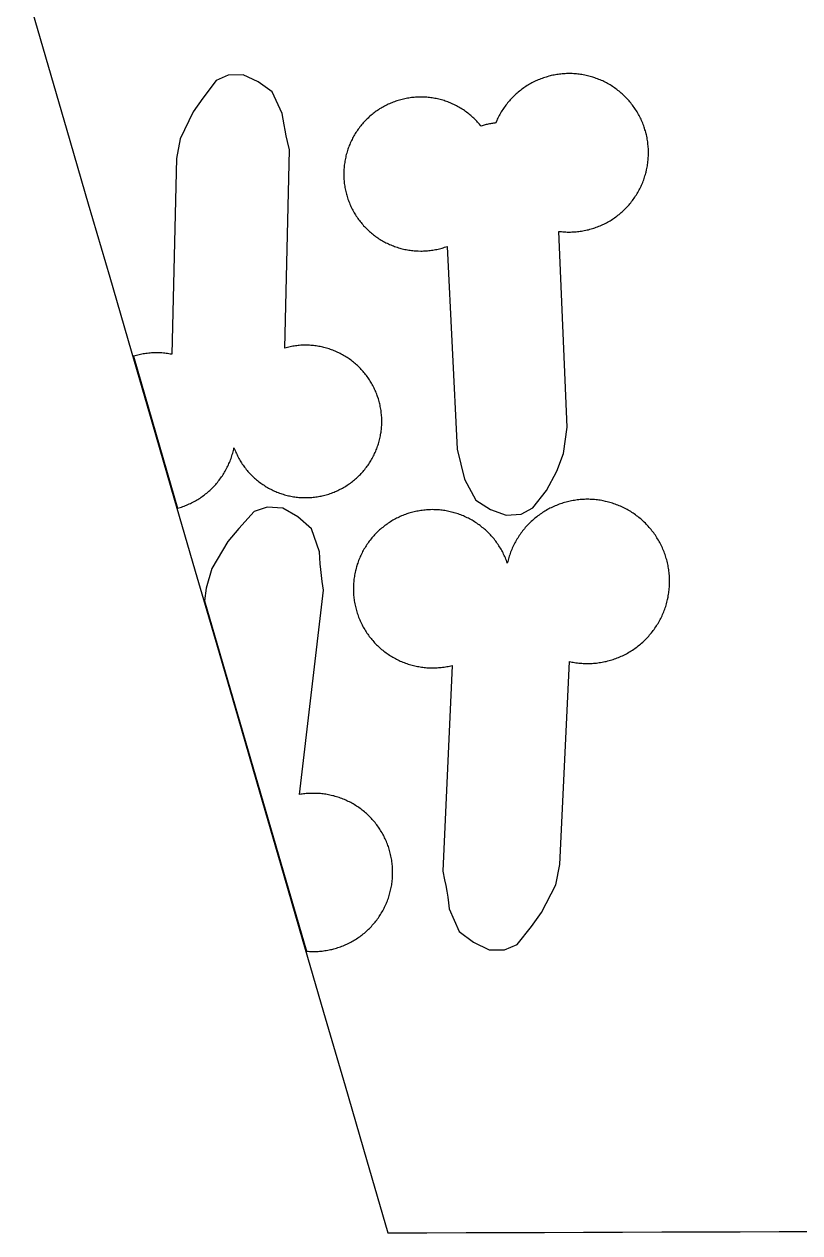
# Model space of a CAD drawing. Extents: x -246 to 246, y -104 to 199.
# Drawn here: x 198.32 to 210.91, y 159.5 to 179.11 of the extents above; entities that cross this region are included whole.
import ezdxf

# ---------------------------------------------------------------- set-up
doc = ezdxf.new("R2010")
doc.units = 0
doc.layers.add('Add_Red', color=1, linetype='Continuous')
doc.layers.add('Outline_Red', color=1, linetype='Continuous')

msp = doc.modelspace()

# ---------------------------------------------------------------- linework, layer by layer
at = {"layer": 'Add_Red'}
for points in [[(205.347, 172.217), (205.467, 171.728), (205.651, 171.39), (205.89, 171.24), (206.144, 171.145), (206.387, 171.164), (206.576, 171.264), (206.796, 171.544), (206.964, 171.86), (207.072, 172.148), (207.131, 172.572), (206.997, 175.752), (207.019, 175.749), (207.042, 175.747), (207.064, 175.745), (207.086, 175.743), (207.109, 175.742), (207.131, 175.741), (207.166, 175.741), (207.188, 175.741), (207.211, 175.742), (207.233, 175.743), (207.255, 175.744), (207.278, 175.746), (207.3, 175.748), (207.322, 175.75), (207.345, 175.753), (207.367, 175.757), (207.389, 175.76), (207.411, 175.764), (207.433, 175.769), (207.455, 175.774), (207.477, 175.779), (207.498, 175.785), (207.52, 175.791), (207.542, 175.797), (207.563, 175.804), (207.584, 175.811), (207.605, 175.818), (207.626, 175.826), (207.647, 175.834), (207.668, 175.843), (207.689, 175.852), (207.709, 175.861), (207.729, 175.871), (207.749, 175.881), (207.769, 175.891), (207.789, 175.902), (207.808, 175.913), (207.828, 175.924), (207.847, 175.936), (207.866, 175.948), (207.885, 175.961), (207.903, 175.973), (207.921, 175.986), (207.939, 176), (207.957, 176.013), (207.975, 176.027), (207.992, 176.042), (208.009, 176.056), (208.026, 176.071), (208.042, 176.086), (208.059, 176.102), (208.075, 176.117), (208.09, 176.133), (208.106, 176.15), (208.121, 176.166), (208.136, 176.183), (208.151, 176.2), (208.165, 176.217), (208.179, 176.235), (208.192, 176.253), (208.206, 176.271), (208.219, 176.289), (208.231, 176.308), (208.244, 176.326), (208.256, 176.345), (208.268, 176.364), (208.279, 176.384), (208.29, 176.403), (208.301, 176.423), (208.311, 176.443), (208.321, 176.463), (208.331, 176.483), (208.34, 176.504), (208.349, 176.524), (208.358, 176.545), (208.366, 176.566), (208.374, 176.587), (208.381, 176.608), (208.388, 176.629), (208.395, 176.651), (208.401, 176.672), (208.407, 176.694), (208.413, 176.715), (208.421, 176.75), (208.426, 176.772), (208.43, 176.794), (208.434, 176.817), (208.438, 176.839), (208.441, 176.861), (208.443, 176.883), (208.446, 176.906), (208.448, 176.928), (208.449, 176.95), (208.45, 176.973), (208.451, 176.995), (208.451, 177.026), (208.451, 177.049), (208.451, 177.071), (208.45, 177.094), (208.448, 177.116), (208.446, 177.139), (208.444, 177.161), (208.442, 177.183), (208.439, 177.205), (208.435, 177.228), (208.432, 177.25), (208.428, 177.272), (208.423, 177.294), (208.418, 177.316), (208.413, 177.337), (208.407, 177.359), (208.401, 177.381), (208.395, 177.402), (208.388, 177.424), (208.381, 177.445), (208.374, 177.466), (208.366, 177.487), (208.358, 177.508), (208.349, 177.529), (208.34, 177.549), (208.331, 177.57), (208.321, 177.59), (208.311, 177.61), (208.301, 177.63), (208.29, 177.65), (208.279, 177.669), (208.268, 177.689), (208.256, 177.708), (208.244, 177.727), (208.231, 177.745), (208.219, 177.764), (208.206, 177.782), (208.192, 177.8), (208.179, 177.818), (208.165, 177.836), (208.151, 177.853), (208.136, 177.87), (208.121, 177.887), (208.106, 177.903), (208.09, 177.92), (208.075, 177.936), (208.059, 177.951), (208.042, 177.967), (208.026, 177.982), (208.009, 177.997), (207.992, 178.011), (207.975, 178.026), (207.957, 178.04), (207.939, 178.053), (207.921, 178.067), (207.903, 178.08), (207.885, 178.092), (207.866, 178.105), (207.847, 178.117), (207.828, 178.128), (207.808, 178.14), (207.789, 178.151), (207.769, 178.162), (207.749, 178.172), (207.729, 178.182), (207.709, 178.192), (207.689, 178.201), (207.668, 178.21), (207.647, 178.218), (207.626, 178.227), (207.605, 178.235), (207.584, 178.242), (207.547, 178.254), (207.526, 178.261), (207.504, 178.267), (207.482, 178.272), (207.461, 178.278), (207.439, 178.283), (207.417, 178.287), (207.395, 178.292), (207.373, 178.295), (207.35, 178.299), (207.328, 178.302), (207.306, 178.304), (207.284, 178.307), (207.261, 178.309), (207.239, 178.31), (207.216, 178.311), (207.194, 178.312), (207.166, 178.312), (207.143, 178.312), (207.121, 178.311), (207.098, 178.31), (207.076, 178.309), (207.054, 178.307), (207.031, 178.305), (207.009, 178.302), (206.987, 178.3), (206.965, 178.296), (206.942, 178.293), (206.92, 178.288), (206.898, 178.284), (206.876, 178.279), (206.855, 178.274), (206.833, 178.268), (206.811, 178.262), (206.79, 178.256), (206.768, 178.249), (206.747, 178.242), (206.726, 178.235), (206.705, 178.227), (206.684, 178.218), (206.663, 178.21), (206.643, 178.201), (206.622, 178.192), (206.602, 178.182), (206.582, 178.172), (206.562, 178.162), (206.542, 178.151), (206.523, 178.14), (206.504, 178.128), (206.484, 178.117), (206.465, 178.105), (206.447, 178.092), (206.428, 178.08), (206.41, 178.067), (206.392, 178.053), (206.374, 178.04), (206.357, 178.026), (206.339, 178.011), (206.322, 177.997), (206.305, 177.982), (206.289, 177.967), (206.273, 177.951), (206.257, 177.936), (206.241, 177.92), (206.225, 177.903), (206.21, 177.887), (206.195, 177.87), (206.181, 177.853), (206.167, 177.836), (206.153, 177.818), (206.139, 177.8), (206.126, 177.782), (206.113, 177.764), (206.1, 177.745), (206.087, 177.727), (206.075, 177.708), (206.064, 177.689), (206.052, 177.669), (206.041, 177.65), (206.031, 177.63), (206.02, 177.61), (206.01, 177.59), (206, 177.57), (205.991, 177.549), (205.975, 177.511), (205.957, 177.509), (205.94, 177.507), (205.923, 177.504), (205.905, 177.502), (205.888, 177.499), (205.871, 177.495), (205.854, 177.492), (205.837, 177.488), (205.82, 177.484), (205.803, 177.479), (205.786, 177.475), (205.769, 177.47), (205.737, 177.459), (205.723, 177.476), (205.709, 177.493), (205.695, 177.509), (205.68, 177.525), (205.665, 177.541), (205.65, 177.557), (205.635, 177.572), (205.619, 177.587), (205.603, 177.602), (205.587, 177.617), (205.571, 177.631), (205.554, 177.645), (205.537, 177.659), (205.52, 177.672), (205.502, 177.686), (205.485, 177.698), (205.467, 177.711), (205.449, 177.723), (205.431, 177.735), (205.412, 177.747), (205.393, 177.758), (205.375, 177.769), (205.355, 177.779), (205.336, 177.79), (205.317, 177.8), (205.297, 177.809), (205.277, 177.818), (205.258, 177.827), (205.237, 177.836), (205.217, 177.844), (205.197, 177.852), (205.176, 177.859), (205.156, 177.866), (205.135, 177.873), (205.114, 177.879), (205.093, 177.885), (205.072, 177.891), (205.051, 177.896), (205.03, 177.901), (205.008, 177.906), (204.987, 177.91), (204.966, 177.914), (204.944, 177.917), (204.922, 177.92), (204.901, 177.923), (204.879, 177.925), (204.857, 177.927), (204.836, 177.929), (204.814, 177.93), (204.792, 177.931), (204.759, 177.931), (204.737, 177.931), (204.715, 177.93), (204.693, 177.929), (204.671, 177.928), (204.65, 177.926), (204.628, 177.924), (204.606, 177.922), (204.585, 177.919), (204.563, 177.916), (204.542, 177.912), (204.52, 177.908), (204.499, 177.904), (204.477, 177.899), (204.456, 177.894), (204.435, 177.889), (204.414, 177.883), (204.393, 177.877), (204.372, 177.87), (204.352, 177.863), (204.331, 177.856), (204.311, 177.848), (204.29, 177.84), (204.27, 177.832), (204.25, 177.823), (204.23, 177.814), (204.211, 177.805), (204.191, 177.795), (204.172, 177.785), (204.153, 177.774), (204.134, 177.764), (204.115, 177.753), (204.091, 177.738), (204.073, 177.726), (204.055, 177.714), (204.037, 177.702), (204.019, 177.689), (204.002, 177.676), (203.985, 177.663), (203.968, 177.649), (203.951, 177.635), (203.934, 177.621), (203.918, 177.606), (203.902, 177.591), (203.886, 177.576), (203.871, 177.561), (203.856, 177.545), (203.841, 177.529), (203.826, 177.513), (203.812, 177.497), (203.798, 177.48), (203.784, 177.463), (203.77, 177.446), (203.757, 177.429), (203.744, 177.411), (203.732, 177.393), (203.719, 177.375), (203.707, 177.357), (203.696, 177.339), (203.684, 177.32), (203.673, 177.301), (203.663, 177.282), (203.653, 177.263), (203.643, 177.244), (203.633, 177.224), (203.624, 177.204), (203.615, 177.184), (203.606, 177.164), (203.598, 177.144), (203.59, 177.124), (203.582, 177.103), (203.575, 177.083), (203.568, 177.062), (203.562, 177.041), (203.556, 177.02), (203.55, 176.999), (203.545, 176.978), (203.54, 176.957), (203.535, 176.936), (203.531, 176.914), (203.527, 176.893), (203.524, 176.871), (203.52, 176.85), (203.518, 176.828), (203.515, 176.806), (203.513, 176.785), (203.512, 176.763), (203.51, 176.741), (203.51, 176.719), (203.509, 176.682), (203.509, 176.66), (203.51, 176.638), (203.511, 176.616), (203.512, 176.595), (203.514, 176.573), (203.516, 176.551), (203.518, 176.529), (203.521, 176.508), (203.524, 176.486), (203.528, 176.465), (203.532, 176.443), (203.536, 176.422), (203.541, 176.401), (203.546, 176.379), (203.552, 176.358), (203.557, 176.337), (203.564, 176.316), (203.57, 176.296), (203.577, 176.275), (203.584, 176.254), (203.592, 176.234), (203.6, 176.214), (203.608, 176.193), (203.617, 176.173), (203.626, 176.154), (203.636, 176.132), (203.646, 176.113), (203.656, 176.093), (203.667, 176.074), (203.677, 176.055), (203.688, 176.037), (203.7, 176.018), (203.712, 176), (203.724, 175.981), (203.736, 175.963), (203.749, 175.946), (203.762, 175.928), (203.775, 175.911), (203.789, 175.894), (203.803, 175.877), (203.817, 175.861), (203.831, 175.844), (203.846, 175.828), (203.861, 175.812), (203.876, 175.797), (203.892, 175.782), (203.908, 175.767), (203.924, 175.752), (203.94, 175.737), (203.957, 175.723), (203.974, 175.709), (203.991, 175.696), (204.008, 175.683), (204.026, 175.67), (204.043, 175.657), (204.061, 175.645), (204.08, 175.633), (204.098, 175.621), (204.117, 175.61), (204.135, 175.599), (204.154, 175.588), (204.174, 175.578), (204.193, 175.568), (204.212, 175.558), (204.232, 175.548), (204.252, 175.539), (204.272, 175.531), (204.292, 175.522), (204.313, 175.515), (204.333, 175.507), (204.354, 175.5), (204.374, 175.493), (204.395, 175.486), (204.416, 175.48), (204.437, 175.474), (204.458, 175.469), (204.479, 175.464), (204.501, 175.459), (204.522, 175.455), (204.543, 175.451), (204.565, 175.447), (204.586, 175.444), (204.608, 175.441), (204.63, 175.439), (204.652, 175.437), (204.673, 175.435), (204.695, 175.434), (204.717, 175.433), (204.759, 175.432), (204.78, 175.432), (204.802, 175.433), (204.824, 175.434), (204.846, 175.435), (204.867, 175.437), (204.889, 175.439), (204.911, 175.442), (204.932, 175.444), (204.954, 175.448), (204.976, 175.451), (204.997, 175.455), (205.018, 175.459), (205.04, 175.464), (205.061, 175.469), (205.082, 175.475), (205.103, 175.481), (205.124, 175.487), (205.145, 175.493), (205.184, 175.507), (205.184, 175.507), (205.347, 172.217)], [(200.833, 171.265), (200.854, 171.271), (200.876, 171.278), (200.897, 171.285), (200.918, 171.293), (200.939, 171.301), (200.96, 171.309), (200.98, 171.318), (201.001, 171.327), (201.021, 171.336), (201.041, 171.346), (201.061, 171.356), (201.081, 171.367), (201.101, 171.378), (201.12, 171.389), (201.139, 171.4), (201.158, 171.412), (201.177, 171.424), (201.196, 171.437), (201.214, 171.45), (201.232, 171.463), (201.25, 171.476), (201.268, 171.49), (201.285, 171.504), (201.303, 171.519), (201.32, 171.533), (201.336, 171.548), (201.353, 171.564), (201.369, 171.579), (201.385, 171.595), (201.4, 171.611), (201.416, 171.627), (201.431, 171.644), (201.445, 171.661), (201.46, 171.678), (201.474, 171.696), (201.488, 171.713), (201.501, 171.731), (201.514, 171.749), (201.527, 171.768), (201.54, 171.786), (201.552, 171.805), (201.564, 171.824), (201.576, 171.843), (201.587, 171.862), (201.598, 171.882), (201.608, 171.902), (201.618, 171.922), (201.628, 171.942), (201.638, 171.962), (201.647, 171.983), (201.656, 172.003), (201.664, 172.024), (201.672, 172.045), (201.68, 172.066), (201.687, 172.087), (201.694, 172.108), (201.701, 172.13), (201.707, 172.151), (201.713, 172.173), (201.718, 172.195), (201.723, 172.217), (201.728, 172.239), (201.741, 172.204), (201.75, 172.184), (201.758, 172.164), (201.767, 172.144), (201.777, 172.125), (201.786, 172.106), (201.796, 172.086), (201.807, 172.067), (201.817, 172.049), (201.828, 172.03), (201.839, 172.012), (201.851, 171.993), (201.863, 171.975), (201.875, 171.958), (201.888, 171.94), (201.901, 171.923), (201.914, 171.906), (201.927, 171.889), (201.941, 171.872), (201.955, 171.856), (201.969, 171.839), (201.984, 171.824), (201.999, 171.808), (202.014, 171.793), (202.029, 171.777), (202.045, 171.763), (202.061, 171.748), (202.077, 171.734), (202.093, 171.72), (202.11, 171.706), (202.127, 171.692), (202.144, 171.679), (202.161, 171.666), (202.179, 171.654), (202.197, 171.642), (202.215, 171.63), (202.233, 171.618), (202.251, 171.607), (202.27, 171.596), (202.289, 171.585), (202.308, 171.575), (202.327, 171.565), (202.346, 171.555), (202.366, 171.546), (202.385, 171.537), (202.405, 171.529), (202.425, 171.52), (202.445, 171.512), (202.465, 171.505), (202.486, 171.498), (202.506, 171.491), (202.527, 171.484), (202.547, 171.478), (202.568, 171.472), (202.589, 171.467), (202.61, 171.462), (202.631, 171.457), (202.652, 171.453), (202.674, 171.449), (202.695, 171.445), (202.716, 171.442), (202.738, 171.439), (202.759, 171.437), (202.781, 171.435), (202.802, 171.433), (202.824, 171.432), (202.845, 171.431), (202.867, 171.43), (202.888, 171.43), (202.926, 171.431), (202.947, 171.432), (202.969, 171.433), (202.991, 171.434), (203.012, 171.436), (203.034, 171.439), (203.055, 171.441), (203.076, 171.445), (203.098, 171.448), (203.119, 171.452), (203.14, 171.456), (203.161, 171.461), (203.182, 171.466), (203.203, 171.471), (203.224, 171.477), (203.245, 171.483), (203.265, 171.489), (203.286, 171.496), (203.312, 171.505), (203.332, 171.512), (203.352, 171.52), (203.372, 171.529), (203.392, 171.537), (203.411, 171.546), (203.431, 171.555), (203.45, 171.565), (203.469, 171.575), (203.488, 171.585), (203.507, 171.596), (203.526, 171.607), (203.544, 171.618), (203.562, 171.63), (203.58, 171.642), (203.598, 171.654), (203.616, 171.666), (203.633, 171.679), (203.65, 171.692), (203.667, 171.706), (203.684, 171.72), (203.7, 171.734), (203.716, 171.748), (203.732, 171.763), (203.748, 171.777), (203.763, 171.793), (203.778, 171.808), (203.793, 171.824), (203.808, 171.839), (203.822, 171.856), (203.836, 171.872), (203.85, 171.889), (203.863, 171.906), (203.876, 171.923), (203.889, 171.94), (203.902, 171.958), (203.914, 171.975), (203.926, 171.993), (203.938, 172.012), (203.949, 172.03), (203.96, 172.049), (203.97, 172.067), (203.981, 172.086), (203.991, 172.106), (204, 172.125), (204.01, 172.144), (204.019, 172.164), (204.027, 172.184), (204.035, 172.204), (204.043, 172.224), (204.051, 172.244), (204.058, 172.264), (204.065, 172.285), (204.071, 172.306), (204.078, 172.326), (204.083, 172.347), (204.089, 172.368), (204.094, 172.389), (204.098, 172.41), (204.103, 172.431), (204.107, 172.452), (204.11, 172.474), (204.113, 172.495), (204.116, 172.516), (204.119, 172.538), (204.121, 172.559), (204.123, 172.581), (204.124, 172.602), (204.125, 172.624), (204.125, 172.646), (204.126, 172.667), (204.125, 172.693), (204.125, 172.715), (204.124, 172.736), (204.122, 172.758), (204.12, 172.779), (204.118, 172.801), (204.116, 172.822), (204.113, 172.844), (204.11, 172.865), (204.106, 172.886), (204.102, 172.907), (204.098, 172.929), (204.093, 172.95), (204.088, 172.971), (204.082, 172.991), (204.076, 173.012), (204.07, 173.033), (204.058, 173.07), (204.051, 173.09), (204.043, 173.111), (204.035, 173.131), (204.027, 173.151), (204.019, 173.17), (204.01, 173.19), (204, 173.209), (203.991, 173.229), (203.981, 173.248), (203.97, 173.267), (203.96, 173.286), (203.949, 173.304), (203.938, 173.323), (203.926, 173.341), (203.914, 173.359), (203.902, 173.377), (203.889, 173.394), (203.876, 173.412), (203.863, 173.429), (203.85, 173.446), (203.836, 173.462), (203.822, 173.479), (203.808, 173.495), (203.793, 173.511), (203.778, 173.527), (203.763, 173.542), (203.748, 173.557), (203.732, 173.572), (203.716, 173.587), (203.7, 173.601), (203.684, 173.615), (203.667, 173.629), (203.65, 173.642), (203.633, 173.655), (203.616, 173.668), (203.598, 173.681), (203.58, 173.693), (203.562, 173.705), (203.544, 173.716), (203.526, 173.728), (203.507, 173.739), (203.488, 173.749), (203.469, 173.759), (203.45, 173.769), (203.431, 173.779), (203.411, 173.788), (203.392, 173.797), (203.372, 173.806), (203.352, 173.814), (203.332, 173.822), (203.312, 173.83), (203.291, 173.837), (203.271, 173.844), (203.25, 173.85), (203.229, 173.856), (203.209, 173.862), (203.188, 173.868), (203.167, 173.873), (203.146, 173.877), (203.125, 173.882), (203.103, 173.885), (203.082, 173.889), (203.061, 173.892), (203.039, 173.895), (203.018, 173.897), (202.996, 173.9), (202.975, 173.901), (202.953, 173.903), (202.932, 173.903), (202.91, 173.904), (202.888, 173.904), (202.853, 173.904), (202.831, 173.903), (202.81, 173.902), (202.788, 173.9), (202.767, 173.898), (202.745, 173.896), (202.724, 173.893), (202.702, 173.89), (202.681, 173.887), (202.66, 173.883), (202.639, 173.879), (202.617, 173.874), (202.596, 173.869), (202.575, 173.864), (202.555, 173.858), (202.627, 177.077), (202.595, 177.212), (202.575, 177.302), (202.557, 177.392), (202.54, 177.483), (202.525, 177.574), (202.512, 177.666), (202.35, 178.015), (202.122, 178.18), (201.875, 178.292), (201.632, 178.289), (201.437, 178.202), (201.222, 177.912), (201.068, 177.692), (200.856, 177.252), (200.798, 176.934), (200.722, 173.756), (200.693, 173.761), (200.671, 173.765), (200.649, 173.768), (200.626, 173.771), (200.604, 173.774), (200.582, 173.776), (200.56, 173.778), (200.537, 173.779), (200.515, 173.78), (200.492, 173.78), (200.47, 173.781), (200.434, 173.78), (200.412, 173.779), (200.389, 173.778), (200.367, 173.777), (200.345, 173.775), (200.322, 173.772), (200.3, 173.769), (200.278, 173.766), (200.256, 173.763), (200.234, 173.759), (200.212, 173.754), (200.19, 173.75), (200.168, 173.745), (200.146, 173.739), (200.125, 173.733), (200.103, 173.727), (200.096, 173.725), (200.813, 171.259), (200.833, 171.265)], [(203.048, 164.064), (203.07, 164.065), (203.093, 164.066), (203.115, 164.068), (203.138, 164.07), (203.16, 164.072), (203.182, 164.075), (203.204, 164.078), (203.226, 164.081), (203.248, 164.085), (203.27, 164.089), (203.292, 164.094), (203.314, 164.099), (203.35, 164.108), (203.372, 164.114), (203.393, 164.12), (203.415, 164.127), (203.436, 164.134), (203.457, 164.141), (203.478, 164.149), (203.499, 164.158), (203.52, 164.166), (203.54, 164.175), (203.561, 164.184), (203.581, 164.194), (203.601, 164.204), (203.621, 164.214), (203.64, 164.225), (203.66, 164.236), (203.679, 164.247), (203.698, 164.259), (203.717, 164.271), (203.736, 164.284), (203.754, 164.296), (203.773, 164.309), (203.791, 164.323), (203.808, 164.336), (203.826, 164.35), (203.843, 164.364), (203.86, 164.379), (203.877, 164.394), (203.894, 164.409), (203.91, 164.424), (203.926, 164.44), (203.941, 164.456), (203.957, 164.472), (203.972, 164.489), (203.987, 164.506), (204.001, 164.523), (204.016, 164.54), (204.03, 164.557), (204.043, 164.575), (204.057, 164.593), (204.07, 164.611), (204.082, 164.63), (204.095, 164.649), (204.107, 164.667), (204.118, 164.687), (204.13, 164.706), (204.141, 164.725), (204.152, 164.745), (204.162, 164.765), (204.172, 164.785), (204.181, 164.805), (204.191, 164.826), (204.2, 164.846), (204.208, 164.867), (204.217, 164.888), (204.224, 164.909), (204.232, 164.93), (204.239, 164.951), (204.246, 164.972), (204.252, 164.994), (204.258, 165.015), (204.264, 165.037), (204.269, 165.059), (204.274, 165.081), (204.278, 165.103), (204.282, 165.125), (204.286, 165.147), (204.289, 165.169), (204.292, 165.191), (204.295, 165.214), (204.297, 165.236), (204.299, 165.258), (204.3, 165.281), (204.301, 165.303), (204.302, 165.325), (204.302, 165.348), (204.301, 165.388), (204.3, 165.41), (204.299, 165.433), (204.297, 165.455), (204.295, 165.477), (204.293, 165.5), (204.29, 165.522), (204.287, 165.544), (204.283, 165.566), (204.279, 165.588), (204.275, 165.61), (204.269, 165.636), (204.264, 165.658), (204.258, 165.68), (204.252, 165.702), (204.246, 165.723), (204.239, 165.744), (204.232, 165.766), (204.224, 165.787), (204.217, 165.808), (204.208, 165.829), (204.2, 165.849), (204.191, 165.87), (204.181, 165.89), (204.172, 165.91), (204.162, 165.93), (204.152, 165.95), (204.141, 165.97), (204.13, 165.99), (204.118, 166.009), (204.107, 166.028), (204.095, 166.047), (204.082, 166.066), (204.07, 166.084), (204.057, 166.102), (204.043, 166.12), (204.03, 166.138), (204.016, 166.156), (204.001, 166.173), (203.987, 166.19), (203.972, 166.207), (203.957, 166.223), (203.941, 166.239), (203.926, 166.255), (203.91, 166.271), (203.894, 166.287), (203.877, 166.302), (203.86, 166.316), (203.843, 166.331), (203.826, 166.345), (203.808, 166.359), (203.791, 166.373), (203.773, 166.386), (203.754, 166.399), (203.736, 166.412), (203.717, 166.424), (203.698, 166.436), (203.679, 166.448), (203.66, 166.459), (203.64, 166.47), (203.621, 166.481), (203.601, 166.491), (203.581, 166.501), (203.561, 166.511), (203.54, 166.52), (203.52, 166.529), (203.499, 166.538), (203.478, 166.546), (203.457, 166.554), (203.436, 166.561), (203.415, 166.569), (203.393, 166.575), (203.372, 166.582), (203.35, 166.588), (203.329, 166.593), (203.307, 166.598), (203.285, 166.603), (203.263, 166.608), (203.241, 166.612), (203.219, 166.616), (203.197, 166.619), (203.175, 166.622), (203.152, 166.624), (203.13, 166.626), (203.108, 166.628), (203.085, 166.63), (203.063, 166.631), (203.04, 166.631), (203.018, 166.631), (202.99, 166.631), (202.967, 166.63), (202.945, 166.629), (202.923, 166.628), (202.9, 166.626), (202.878, 166.624), (202.856, 166.621), (202.834, 166.618), (202.812, 166.615), (202.789, 166.611), (203.179, 169.929), (203.158, 170.071), (203.147, 170.166), (203.137, 170.262), (203.128, 170.357), (203.122, 170.453), (203.117, 170.548), (202.984, 170.925), (202.764, 171.118), (202.52, 171.257), (202.268, 171.278), (202.058, 171.207), (201.808, 170.929), (201.628, 170.716), (201.366, 170.282), (201.275, 169.959), (201.251, 169.755), (202.904, 164.069), (202.906, 164.069), (202.929, 164.067), (202.951, 164.066), (202.973, 164.065), (202.996, 164.064), (203.018, 164.064), (203.048, 164.064)], [(206.322, 164.175), (206.552, 164.47), (206.717, 164.695), (206.947, 165.146), (207.015, 165.475), (207.17, 168.77), (207.207, 168.762), (207.23, 168.758), (207.253, 168.754), (207.276, 168.751), (207.299, 168.748), (207.322, 168.745), (207.345, 168.743), (207.369, 168.741), (207.392, 168.74), (207.415, 168.739), (207.438, 168.738), (207.461, 168.738), (207.491, 168.738), (207.514, 168.739), (207.538, 168.74), (207.561, 168.741), (207.584, 168.743), (207.607, 168.746), (207.63, 168.748), (207.653, 168.752), (207.676, 168.755), (207.699, 168.759), (207.722, 168.763), (207.745, 168.768), (207.768, 168.773), (207.79, 168.779), (207.813, 168.785), (207.835, 168.791), (207.857, 168.798), (207.879, 168.805), (207.901, 168.812), (207.923, 168.82), (207.945, 168.829), (207.967, 168.837), (207.988, 168.846), (208.009, 168.856), (208.031, 168.865), (208.052, 168.875), (208.072, 168.886), (208.093, 168.897), (208.113, 168.908), (208.133, 168.92), (208.153, 168.931), (208.173, 168.944), (208.193, 168.956), (208.212, 168.969), (208.231, 168.983), (208.25, 168.996), (208.269, 169.01), (208.287, 169.024), (208.305, 169.039), (208.323, 169.054), (208.341, 169.069), (208.358, 169.084), (208.375, 169.1), (208.392, 169.116), (208.408, 169.133), (208.425, 169.149), (208.441, 169.166), (208.456, 169.184), (208.471, 169.201), (208.487, 169.219), (208.501, 169.237), (208.516, 169.255), (208.53, 169.274), (208.543, 169.292), (208.557, 169.311), (208.57, 169.331), (208.583, 169.35), (208.595, 169.37), (208.607, 169.39), (208.619, 169.41), (208.63, 169.43), (208.641, 169.451), (208.652, 169.471), (208.662, 169.492), (208.672, 169.513), (208.682, 169.534), (208.691, 169.556), (208.7, 169.577), (208.708, 169.599), (208.716, 169.621), (208.724, 169.643), (208.731, 169.665), (208.738, 169.687), (208.744, 169.709), (208.75, 169.732), (208.756, 169.754), (208.761, 169.777), (208.77, 169.816), (208.774, 169.839), (208.778, 169.862), (208.781, 169.885), (208.784, 169.908), (208.787, 169.931), (208.789, 169.954), (208.791, 169.977), (208.792, 170.001), (208.793, 170.024), (208.794, 170.047), (208.794, 170.07), (208.794, 170.098), (208.793, 170.121), (208.792, 170.145), (208.791, 170.168), (208.789, 170.191), (208.786, 170.214), (208.784, 170.237), (208.781, 170.26), (208.777, 170.283), (208.773, 170.306), (208.769, 170.329), (208.764, 170.352), (208.759, 170.374), (208.753, 170.397), (208.748, 170.42), (208.741, 170.442), (208.735, 170.464), (208.728, 170.486), (208.72, 170.508), (208.712, 170.53), (208.704, 170.552), (208.695, 170.574), (208.686, 170.595), (208.677, 170.616), (208.667, 170.638), (208.657, 170.659), (208.647, 170.679), (208.636, 170.7), (208.625, 170.72), (208.613, 170.741), (208.601, 170.761), (208.589, 170.78), (208.577, 170.8), (208.564, 170.819), (208.551, 170.838), (208.537, 170.857), (208.523, 170.876), (208.509, 170.894), (208.494, 170.912), (208.479, 170.93), (208.464, 170.948), (208.449, 170.965), (208.433, 170.982), (208.417, 170.999), (208.401, 171.016), (208.384, 171.032), (208.367, 171.048), (208.35, 171.064), (208.332, 171.079), (208.315, 171.094), (208.297, 171.109), (208.278, 171.123), (208.26, 171.137), (208.241, 171.151), (208.222, 171.165), (208.203, 171.178), (208.184, 171.19), (208.164, 171.203), (208.144, 171.215), (208.124, 171.227), (208.104, 171.238), (208.083, 171.249), (208.063, 171.26), (208.042, 171.27), (208.021, 171.28), (207.999, 171.29), (207.978, 171.299), (207.957, 171.308), (207.935, 171.316), (207.913, 171.324), (207.891, 171.332), (207.869, 171.339), (207.847, 171.346), (207.825, 171.353), (207.802, 171.359), (207.78, 171.364), (207.757, 171.37), (207.716, 171.379), (207.693, 171.383), (207.67, 171.387), (207.647, 171.39), (207.624, 171.393), (207.601, 171.396), (207.578, 171.398), (207.554, 171.4), (207.531, 171.401), (207.508, 171.402), (207.485, 171.403), (207.461, 171.403), (207.436, 171.403), (207.413, 171.402), (207.389, 171.401), (207.366, 171.4), (207.343, 171.398), (207.32, 171.395), (207.297, 171.393), (207.274, 171.39), (207.251, 171.386), (207.228, 171.382), (207.205, 171.378), (207.182, 171.373), (207.159, 171.368), (207.137, 171.363), (207.114, 171.357), (207.092, 171.351), (207.07, 171.344), (207.047, 171.337), (207.025, 171.33), (207.003, 171.322), (206.982, 171.314), (206.96, 171.305), (206.939, 171.296), (206.917, 171.287), (206.896, 171.277), (206.875, 171.267), (206.854, 171.257), (206.834, 171.246), (206.813, 171.235), (206.793, 171.223), (206.773, 171.211), (206.753, 171.199), (206.734, 171.187), (206.714, 171.174), (206.695, 171.161), (206.676, 171.147), (206.658, 171.133), (206.639, 171.119), (206.621, 171.105), (206.603, 171.09), (206.585, 171.075), (206.568, 171.059), (206.551, 171.043), (206.534, 171.027), (206.517, 171.011), (206.501, 170.994), (206.485, 170.978), (206.47, 170.96), (206.454, 170.943), (206.439, 170.925), (206.424, 170.907), (206.41, 170.889), (206.396, 170.871), (206.382, 170.852), (206.368, 170.833), (206.355, 170.814), (206.343, 170.794), (206.33, 170.775), (206.318, 170.755), (206.306, 170.735), (206.295, 170.714), (206.284, 170.694), (206.273, 170.673), (206.263, 170.652), (206.253, 170.631), (206.243, 170.61), (206.234, 170.589), (206.225, 170.567), (206.216, 170.546), (206.208, 170.524), (206.201, 170.502), (206.193, 170.48), (206.186, 170.458), (206.18, 170.435), (206.174, 170.413), (206.168, 170.391), (206.162, 170.368), (206.155, 170.39), (206.147, 170.411), (206.139, 170.432), (206.13, 170.452), (206.121, 170.473), (206.112, 170.493), (206.102, 170.514), (206.092, 170.534), (206.082, 170.554), (206.071, 170.573), (206.06, 170.593), (206.049, 170.612), (206.037, 170.631), (206.025, 170.65), (206.013, 170.669), (206, 170.687), (205.987, 170.705), (205.974, 170.723), (205.96, 170.741), (205.946, 170.759), (205.932, 170.776), (205.917, 170.793), (205.902, 170.81), (205.887, 170.826), (205.872, 170.843), (205.856, 170.859), (205.84, 170.874), (205.824, 170.89), (205.807, 170.905), (205.791, 170.92), (205.774, 170.934), (205.756, 170.948), (205.739, 170.962), (205.721, 170.976), (205.703, 170.989), (205.685, 171.002), (205.666, 171.015), (205.648, 171.027), (205.629, 171.04), (205.61, 171.051), (205.59, 171.063), (205.571, 171.074), (205.551, 171.084), (205.531, 171.095), (205.511, 171.105), (205.491, 171.114), (205.47, 171.124), (205.45, 171.133), (205.429, 171.141), (205.408, 171.149), (205.387, 171.157), (205.366, 171.165), (205.345, 171.172), (205.324, 171.178), (205.302, 171.185), (205.281, 171.191), (205.259, 171.196), (205.237, 171.202), (205.215, 171.207), (205.193, 171.211), (205.171, 171.215), (205.149, 171.219), (205.127, 171.222), (205.105, 171.225), (205.083, 171.228), (205.06, 171.23), (205.038, 171.231), (205.016, 171.233), (204.993, 171.234), (204.971, 171.234), (204.948, 171.235), (204.917, 171.234), (204.894, 171.233), (204.872, 171.232), (204.85, 171.231), (204.827, 171.229), (204.805, 171.227), (204.783, 171.224), (204.76, 171.221), (204.738, 171.217), (204.716, 171.213), (204.694, 171.209), (204.672, 171.205), (204.651, 171.2), (204.629, 171.194), (204.607, 171.188), (204.586, 171.182), (204.564, 171.176), (204.53, 171.165), (204.509, 171.157), (204.488, 171.149), (204.468, 171.141), (204.447, 171.133), (204.426, 171.124), (204.406, 171.114), (204.386, 171.105), (204.366, 171.095), (204.346, 171.084), (204.326, 171.074), (204.307, 171.063), (204.287, 171.051), (204.268, 171.04), (204.249, 171.027), (204.231, 171.015), (204.212, 171.002), (204.194, 170.989), (204.176, 170.976), (204.158, 170.962), (204.141, 170.948), (204.123, 170.934), (204.106, 170.92), (204.089, 170.905), (204.073, 170.89), (204.057, 170.874), (204.041, 170.859), (204.025, 170.843), (204.01, 170.826), (203.994, 170.81), (203.98, 170.793), (203.965, 170.776), (203.951, 170.759), (203.937, 170.741), (203.923, 170.723), (203.91, 170.705), (203.897, 170.687), (203.884, 170.669), (203.872, 170.65), (203.86, 170.631), (203.848, 170.612), (203.837, 170.593), (203.826, 170.573), (203.815, 170.554), (203.805, 170.534), (203.795, 170.514), (203.785, 170.493), (203.776, 170.473), (203.767, 170.452), (203.758, 170.432), (203.75, 170.411), (203.742, 170.39), (203.735, 170.369), (203.728, 170.348), (203.721, 170.326), (203.714, 170.305), (203.708, 170.283), (203.703, 170.261), (203.698, 170.24), (203.693, 170.218), (203.688, 170.196), (203.684, 170.174), (203.681, 170.152), (203.677, 170.13), (203.674, 170.107), (203.672, 170.085), (203.67, 170.063), (203.668, 170.04), (203.666, 170.018), (203.665, 169.996), (203.665, 169.973), (203.665, 169.951), (203.665, 169.909), (203.666, 169.886), (203.668, 169.864), (203.669, 169.842), (203.671, 169.819), (203.674, 169.797), (203.677, 169.775), (203.68, 169.753), (203.684, 169.731), (203.688, 169.709), (203.692, 169.687), (203.697, 169.665), (203.702, 169.643), (203.708, 169.621), (203.714, 169.6), (203.721, 169.576), (203.728, 169.554), (203.735, 169.533), (203.742, 169.512), (203.75, 169.491), (203.758, 169.47), (203.767, 169.449), (203.776, 169.429), (203.785, 169.408), (203.795, 169.388), (203.805, 169.368), (203.815, 169.348), (203.826, 169.329), (203.837, 169.309), (203.848, 169.29), (203.86, 169.271), (203.872, 169.252), (203.884, 169.233), (203.897, 169.215), (203.91, 169.196), (203.923, 169.178), (203.937, 169.161), (203.951, 169.143), (203.965, 169.126), (203.98, 169.109), (203.994, 169.092), (204.01, 169.075), (204.025, 169.059), (204.041, 169.043), (204.057, 169.028), (204.073, 169.012), (204.089, 168.997), (204.106, 168.982), (204.123, 168.968), (204.141, 168.953), (204.158, 168.939), (204.176, 168.926), (204.194, 168.912), (204.212, 168.899), (204.231, 168.887), (204.249, 168.874), (204.268, 168.862), (204.287, 168.851), (204.307, 168.839), (204.326, 168.828), (204.346, 168.818), (204.366, 168.807), (204.386, 168.797), (204.406, 168.788), (204.426, 168.778), (204.447, 168.769), (204.468, 168.761), (204.488, 168.753), (204.509, 168.745), (204.53, 168.737), (204.552, 168.73), (204.573, 168.723), (204.595, 168.717), (204.616, 168.711), (204.638, 168.705), (204.66, 168.7), (204.681, 168.695), (204.703, 168.691), (204.725, 168.687), (204.748, 168.683), (204.77, 168.68), (204.792, 168.677), (204.814, 168.674), (204.836, 168.672), (204.859, 168.67), (204.881, 168.669), (204.904, 168.668), (204.926, 168.667), (204.948, 168.667), (204.978, 168.668), (205.001, 168.668), (205.023, 168.669), (205.046, 168.671), (205.068, 168.673), (205.09, 168.675), (205.112, 168.678), (205.135, 168.681), (205.157, 168.684), (205.179, 168.688), (205.201, 168.692), (205.223, 168.697), (205.245, 168.702), (205.266, 168.707), (205.114, 165.369), (205.145, 165.229), (205.163, 165.135), (205.18, 165.041), (205.195, 164.946), (205.208, 164.852), (205.22, 164.757), (205.379, 164.39), (205.612, 164.214), (205.865, 164.092), (206.118, 164.089), (206.322, 164.175)]]:
    msp.add_lwpolyline(points, dxfattribs=at)
at = {"layer": 'Outline_Red'}
for points in [[(198.324, 179.779), (198.671, 178.586), (199.018, 177.393), (199.365, 176.2), (199.712, 175.007), (200.059, 173.814), (200.406, 172.621), (200.753, 171.428), (201.1, 170.235), (201.447, 169.042), (201.794, 167.849), (202.141, 166.656), (202.488, 165.463), (202.835, 164.27), (203.182, 163.077), (203.529, 161.884), (203.876, 160.691), (204.223, 159.498)], [(204.223, 159.498), (204.858, 159.5), (205.493, 159.502), (206.128, 159.504), (206.763, 159.506), (207.398, 159.508), (208.033, 159.51), (208.668, 159.512), (209.303, 159.514), (209.938, 159.516), (210.573, 159.518), (211.208, 159.52)]]:
    msp.add_lwpolyline(points, dxfattribs=at)

doc.saveas('drawing.dxf')
